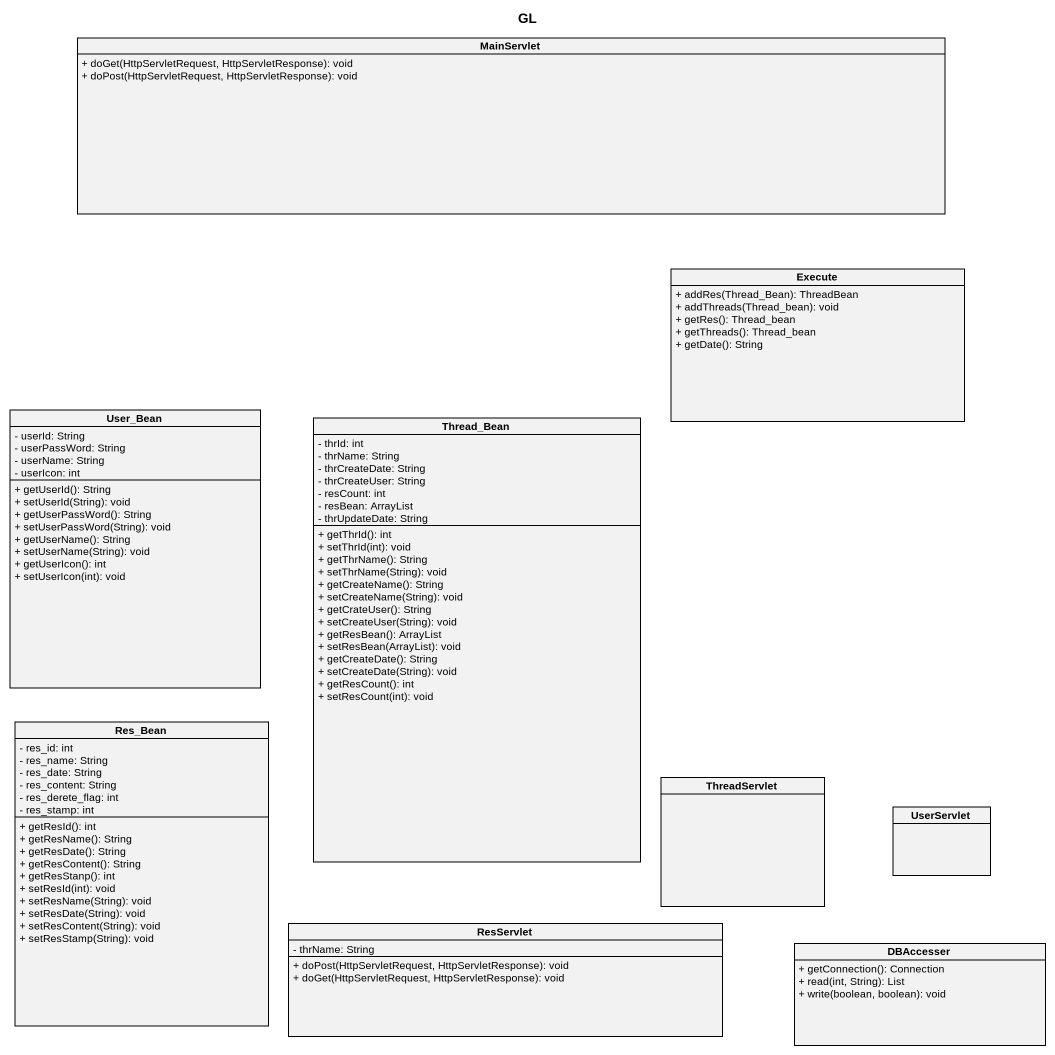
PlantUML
@startuml
title GL
hide circle
hide empty members
skinparam classAttributeIconSize 0
class MainServlet {
  + doGet(HttpServletRequest, HttpServletResponse): void
  + doPost(HttpServletRequest, HttpServletResponse): void
}
class Execute {
  + addRes(Thread_Bean): ThreadBean
  + addThreads(Thread_bean): void
  + getRes(): Thread_bean
  + getThreads(): Thread_bean
  + getDate(): String
}
class User_Bean {
  - userId: String
  - userPassWord: String
  - userName: String
  - userIcon: int
  + getUserId(): String
  + setUserId(String): void
  + getUserPassWord(): String
  + setUserPassWord(String): void
  + getUserName(): String
  + setUserName(String): void
  + getUserIcon(): int
  + setUserIcon(int): void
}
class Thread_Bean {
  - thrId: int
  - thrName: String
  - thrCreateDate: String
  - thrCreateUser: String
  - resCount: int
  - resBean: ArrayList
  - thrUpdateDate: String
  + getThrId(): int
  + setThrId(int): void
  + getThrName(): String
  + setThrName(String): void
  + getCreateName(): String
  + setCreateName(String): void
  + getCrateUser(): String
  + setCreateUser(String): void
  + getResBean(): ArrayList
  + setResBean(ArrayList): void
  + getCreateDate(): String
  + setCreateDate(String): void
  + getResCount(): int
  + setResCount(int): void
}
class Res_Bean {
  - res_id: int
  - res_name: String
  - res_date: String
  - res_content: String
  - res_derete_flag: int
  - res_stamp: int
  + getResId(): int
  + getResName(): String
  + getResDate(): String
  + getResContent(): String
  + getResStanp(): int
  + setResId(int): void
  + setResName(String): void
  + setResDate(String): void
  + setResContent(String): void
  + setResStamp(String): void
}
class ThreadServlet
class UserServlet
class ResServlet {
  - thrName: String
  + doPost(HttpServletRequest, HttpServletResponse): void
  + doGet(HttpServletRequest, HttpServletResponse): void
}
class DBAccesser {
  + getConnection(): Connection
  + read(int, String): List
  + write(boolean, boolean): void
}
@enduml
